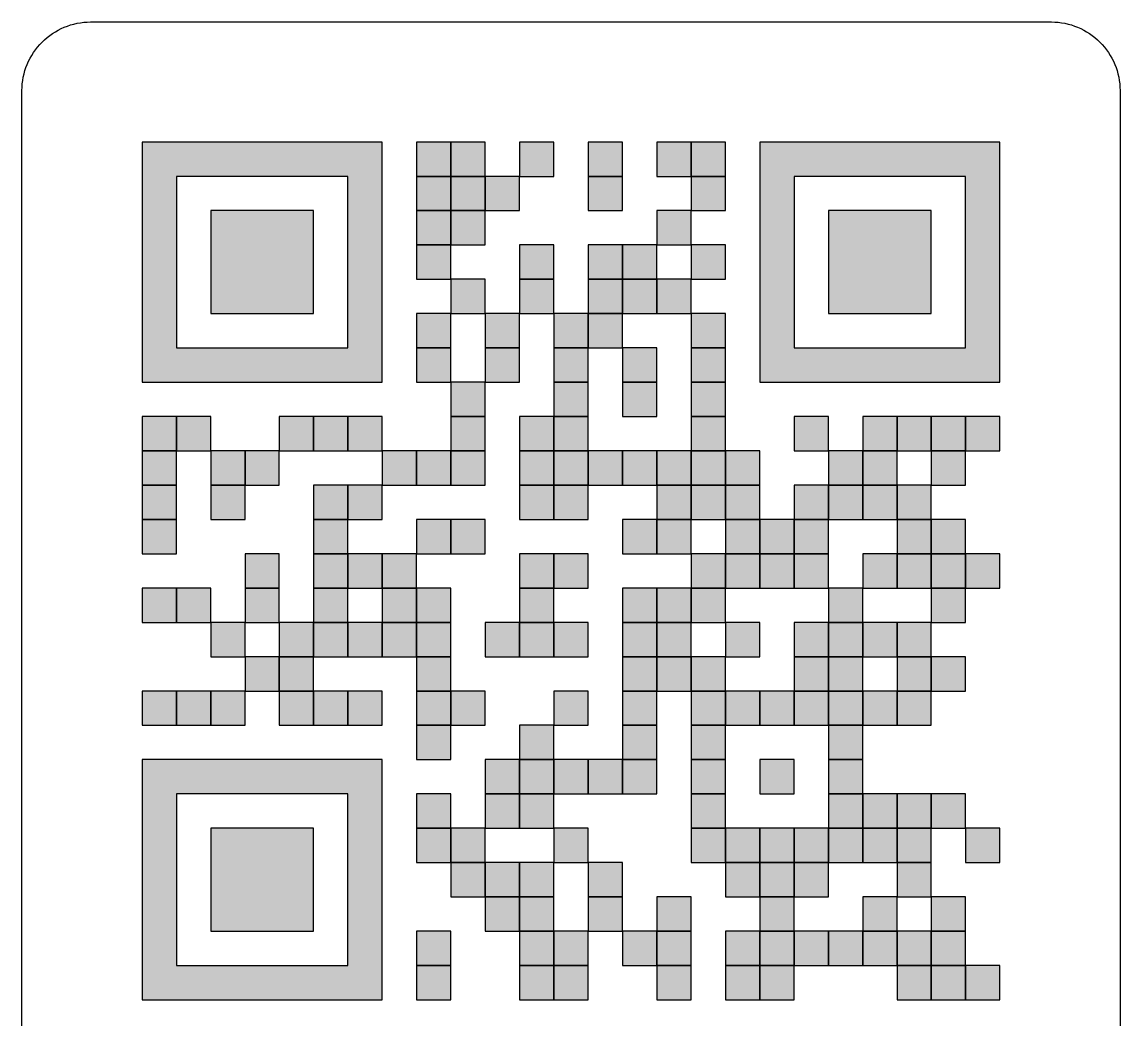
# Model space of a CAD drawing. Header units: inches. Extents: x -6.6 to 55.7, y -37.7 to 16.9.
# Drawn here: x -6.581 to -4.581, y -2.17 to -0.354 of the extents above; entities that cross this region are included whole.
import ezdxf

# ---------------------------------------------------------------- set-up
doc = ezdxf.new("R2010")
doc.units = ezdxf.units.IN
doc.header["$MEASUREMENT"] = 0

# ---------------------------------------------------------------- blocks, each defined once
blk = doc.blocks.new('QR_Code')
at = {"true_color": 0xf8991e}
h = blk.add_hatch(color=30, dxfattribs=at)
h.dxf.hatch_style = 1
h.paths.add_polyline_path([(-25, 25), (-25, 18), (-18, 18), (-18, 25)])
h.paths.add_polyline_path([(-19, 24), (-19, 19), (-24, 19), (-24, 24)], flags=16)
h.paths.add_polyline_path([(-23, 23), (-20, 23), (-20, 20), (-23, 20)], flags=0)
h.paths.add_polyline_path([(-23, 23), (-23, 20), (-20, 20), (-20, 23)], flags=0)
h = blk.add_hatch(color=30, dxfattribs=at)
h.dxf.hatch_style = 1
h.paths.add_polyline_path([(-17, 24), (-16, 24), (-16, 25), (-17, 25)])
h = blk.add_hatch(color=30, dxfattribs=at)
h.dxf.hatch_style = 1
h.paths.add_polyline_path([(-16, 24), (-15, 24), (-15, 25), (-16, 25)])
h = blk.add_hatch(color=30, dxfattribs=at)
h.dxf.hatch_style = 1
h.paths.add_polyline_path([(-14, 24), (-13, 24), (-13, 25), (-14, 25)])
h = blk.add_hatch(color=30, dxfattribs=at)
h.dxf.hatch_style = 1
h.paths.add_polyline_path([(-12, 24), (-11, 24), (-11, 25), (-12, 25)])
h = blk.add_hatch(color=30, dxfattribs=at)
h.dxf.hatch_style = 1
h.paths.add_polyline_path([(-10, 24), (-9, 24), (-9, 25), (-10, 25)])
h = blk.add_hatch(color=30, dxfattribs=at)
h.dxf.hatch_style = 1
h.paths.add_polyline_path([(-9, 24), (-8, 24), (-8, 25), (-9, 25)])
h = blk.add_hatch(color=30, dxfattribs=at)
h.dxf.hatch_style = 1
h.paths.add_polyline_path([(-7, 25), (-7, 18), (0, 18), (0, 25)])
h.paths.add_polyline_path([(-1, 24), (-1, 19), (-6, 19), (-6, 24)], flags=16)
h.paths.add_polyline_path([(-5, 23), (-2, 23), (-2, 20), (-5, 20)], flags=0)
h.paths.add_polyline_path([(-5, 23), (-5, 20), (-2, 20), (-2, 23)], flags=0)
h = blk.add_hatch(color=30, dxfattribs=at)
h.dxf.hatch_style = 1
h.paths.add_polyline_path([(-17, 23), (-16, 23), (-16, 24), (-17, 24)])
h = blk.add_hatch(color=30, dxfattribs=at)
h.dxf.hatch_style = 1
h.paths.add_polyline_path([(-16, 23), (-15, 23), (-15, 24), (-16, 24)])
h = blk.add_hatch(color=30, dxfattribs=at)
h.dxf.hatch_style = 1
h.paths.add_polyline_path([(-15, 23), (-14, 23), (-14, 24), (-15, 24)])
h = blk.add_hatch(color=30, dxfattribs=at)
h.dxf.hatch_style = 1
h.paths.add_polyline_path([(-12, 23), (-11, 23), (-11, 24), (-12, 24)])
h = blk.add_hatch(color=30, dxfattribs=at)
h.dxf.hatch_style = 1
h.paths.add_polyline_path([(-9, 23), (-8, 23), (-8, 24), (-9, 24)])
h = blk.add_hatch(color=30, dxfattribs=at)
h.dxf.hatch_style = 1
h.paths.add_polyline_path([(-23, 20), (-20, 20), (-20, 23), (-23, 23)])
h = blk.add_hatch(color=30, dxfattribs=at)
h.dxf.hatch_style = 1
h.paths.add_polyline_path([(-17, 22), (-16, 22), (-16, 23), (-17, 23)])
h = blk.add_hatch(color=30, dxfattribs=at)
h.dxf.hatch_style = 1
h.paths.add_polyline_path([(-16, 22), (-15, 22), (-15, 23), (-16, 23)])
h = blk.add_hatch(color=30, dxfattribs=at)
h.dxf.hatch_style = 1
h.paths.add_polyline_path([(-10, 22), (-9, 22), (-9, 23), (-10, 23)])
h = blk.add_hatch(color=30, dxfattribs=at)
h.dxf.hatch_style = 1
h.paths.add_polyline_path([(-5, 20), (-2, 20), (-2, 23), (-5, 23)])
h = blk.add_hatch(color=30, dxfattribs=at)
h.dxf.hatch_style = 1
h.paths.add_polyline_path([(-17, 21), (-16, 21), (-16, 22), (-17, 22)])
h = blk.add_hatch(color=30, dxfattribs=at)
h.dxf.hatch_style = 1
h.paths.add_polyline_path([(-14, 21), (-13, 21), (-13, 22), (-14, 22)])
h = blk.add_hatch(color=30, dxfattribs=at)
h.dxf.hatch_style = 1
h.paths.add_polyline_path([(-12, 21), (-11, 21), (-11, 22), (-12, 22)])
h = blk.add_hatch(color=30, dxfattribs=at)
h.dxf.hatch_style = 1
h.paths.add_polyline_path([(-11, 21), (-10, 21), (-10, 22), (-11, 22)])
h = blk.add_hatch(color=30, dxfattribs=at)
h.dxf.hatch_style = 1
h.paths.add_polyline_path([(-9, 21), (-8, 21), (-8, 22), (-9, 22)])
h = blk.add_hatch(color=30, dxfattribs=at)
h.dxf.hatch_style = 1
h.paths.add_polyline_path([(-16, 20), (-15, 20), (-15, 21), (-16, 21)])
h = blk.add_hatch(color=30, dxfattribs=at)
h.dxf.hatch_style = 1
h.paths.add_polyline_path([(-14, 20), (-13, 20), (-13, 21), (-14, 21)])
h = blk.add_hatch(color=30, dxfattribs=at)
h.dxf.hatch_style = 1
h.paths.add_polyline_path([(-12, 20), (-11, 20), (-11, 21), (-12, 21)])
h = blk.add_hatch(color=30, dxfattribs=at)
h.dxf.hatch_style = 1
h.paths.add_polyline_path([(-11, 20), (-10, 20), (-10, 21), (-11, 21)])
h = blk.add_hatch(color=30, dxfattribs=at)
h.dxf.hatch_style = 1
h.paths.add_polyline_path([(-10, 20), (-9, 20), (-9, 21), (-10, 21)])
h = blk.add_hatch(color=30, dxfattribs=at)
h.dxf.hatch_style = 1
h.paths.add_polyline_path([(-17, 19), (-16, 19), (-16, 20), (-17, 20)])
h = blk.add_hatch(color=30, dxfattribs=at)
h.dxf.hatch_style = 1
h.paths.add_polyline_path([(-15, 19), (-14, 19), (-14, 20), (-15, 20)])
h = blk.add_hatch(color=30, dxfattribs=at)
h.dxf.hatch_style = 1
h.paths.add_polyline_path([(-13, 19), (-12, 19), (-12, 20), (-13, 20)])
h = blk.add_hatch(color=30, dxfattribs=at)
h.dxf.hatch_style = 1
h.paths.add_polyline_path([(-12, 19), (-11, 19), (-11, 20), (-12, 20)])
h = blk.add_hatch(color=30, dxfattribs=at)
h.dxf.hatch_style = 1
h.paths.add_polyline_path([(-9, 19), (-8, 19), (-8, 20), (-9, 20)])
h = blk.add_hatch(color=30, dxfattribs=at)
h.dxf.hatch_style = 1
h.paths.add_polyline_path([(-17, 18), (-16, 18), (-16, 19), (-17, 19)])
h = blk.add_hatch(color=30, dxfattribs=at)
h.dxf.hatch_style = 1
h.paths.add_polyline_path([(-15, 18), (-14, 18), (-14, 19), (-15, 19)])
h = blk.add_hatch(color=30, dxfattribs=at)
h.dxf.hatch_style = 1
h.paths.add_polyline_path([(-13, 18), (-12, 18), (-12, 19), (-13, 19)])
h = blk.add_hatch(color=30, dxfattribs=at)
h.dxf.hatch_style = 1
h.paths.add_polyline_path([(-11, 18), (-10, 18), (-10, 19), (-11, 19)])
h = blk.add_hatch(color=30, dxfattribs=at)
h.dxf.hatch_style = 1
h.paths.add_polyline_path([(-9, 18), (-8, 18), (-8, 19), (-9, 19)])
h = blk.add_hatch(color=30, dxfattribs=at)
h.dxf.hatch_style = 1
h.paths.add_polyline_path([(-16, 17), (-15, 17), (-15, 18), (-16, 18)])
h = blk.add_hatch(color=30, dxfattribs=at)
h.dxf.hatch_style = 1
h.paths.add_polyline_path([(-13, 17), (-12, 17), (-12, 18), (-13, 18)])
h = blk.add_hatch(color=30, dxfattribs=at)
h.dxf.hatch_style = 1
h.paths.add_polyline_path([(-11, 17), (-10, 17), (-10, 18), (-11, 18)])
h = blk.add_hatch(color=30, dxfattribs=at)
h.dxf.hatch_style = 1
h.paths.add_polyline_path([(-9, 17), (-8, 17), (-8, 18), (-9, 18)])
h = blk.add_hatch(color=30, dxfattribs=at)
h.dxf.hatch_style = 1
h.paths.add_polyline_path([(-25, 16), (-24, 16), (-24, 17), (-25, 17)])
h = blk.add_hatch(color=30, dxfattribs=at)
h.dxf.hatch_style = 1
h.paths.add_polyline_path([(-24, 16), (-23, 16), (-23, 17), (-24, 17)])
h = blk.add_hatch(color=30, dxfattribs=at)
h.dxf.hatch_style = 1
h.paths.add_polyline_path([(-21, 16), (-20, 16), (-20, 17), (-21, 17)])
h = blk.add_hatch(color=30, dxfattribs=at)
h.dxf.hatch_style = 1
h.paths.add_polyline_path([(-20, 16), (-19, 16), (-19, 17), (-20, 17)])
h = blk.add_hatch(color=30, dxfattribs=at)
h.dxf.hatch_style = 1
h.paths.add_polyline_path([(-19, 16), (-18, 16), (-18, 17), (-19, 17)])
h = blk.add_hatch(color=30, dxfattribs=at)
h.dxf.hatch_style = 1
h.paths.add_polyline_path([(-16, 16), (-15, 16), (-15, 17), (-16, 17)])
h = blk.add_hatch(color=30, dxfattribs=at)
h.dxf.hatch_style = 1
h.paths.add_polyline_path([(-14, 16), (-13, 16), (-13, 17), (-14, 17)])
h = blk.add_hatch(color=30, dxfattribs=at)
h.dxf.hatch_style = 1
h.paths.add_polyline_path([(-13, 16), (-12, 16), (-12, 17), (-13, 17)])
h = blk.add_hatch(color=30, dxfattribs=at)
h.dxf.hatch_style = 1
h.paths.add_polyline_path([(-9, 16), (-8, 16), (-8, 17), (-9, 17)])
h = blk.add_hatch(color=30, dxfattribs=at)
h.dxf.hatch_style = 1
h.paths.add_polyline_path([(-6, 16), (-5, 16), (-5, 17), (-6, 17)])
h = blk.add_hatch(color=30, dxfattribs=at)
h.dxf.hatch_style = 1
h.paths.add_polyline_path([(-4, 16), (-3, 16), (-3, 17), (-4, 17)])
h = blk.add_hatch(color=30, dxfattribs=at)
h.dxf.hatch_style = 1
h.paths.add_polyline_path([(-3, 16), (-2, 16), (-2, 17), (-3, 17)])
h = blk.add_hatch(color=30, dxfattribs=at)
h.dxf.hatch_style = 1
h.paths.add_polyline_path([(-2, 16), (-1, 16), (-1, 17), (-2, 17)])
h = blk.add_hatch(color=30, dxfattribs=at)
h.dxf.hatch_style = 1
h.paths.add_polyline_path([(-1, 16), (0, 16), (0, 17), (-1, 17)])
h = blk.add_hatch(color=30, dxfattribs=at)
h.dxf.hatch_style = 1
h.paths.add_polyline_path([(-25, 15), (-24, 15), (-24, 16), (-25, 16)])
h = blk.add_hatch(color=30, dxfattribs=at)
h.dxf.hatch_style = 1
h.paths.add_polyline_path([(-23, 15), (-22, 15), (-22, 16), (-23, 16)])
h = blk.add_hatch(color=30, dxfattribs=at)
h.dxf.hatch_style = 1
h.paths.add_polyline_path([(-22, 15), (-21, 15), (-21, 16), (-22, 16)])
h = blk.add_hatch(color=30, dxfattribs=at)
h.dxf.hatch_style = 1
h.paths.add_polyline_path([(-18, 15), (-17, 15), (-17, 16), (-18, 16)])
h = blk.add_hatch(color=30, dxfattribs=at)
h.dxf.hatch_style = 1
h.paths.add_polyline_path([(-17, 15), (-16, 15), (-16, 16), (-17, 16)])
h = blk.add_hatch(color=30, dxfattribs=at)
h.dxf.hatch_style = 1
h.paths.add_polyline_path([(-16, 15), (-15, 15), (-15, 16), (-16, 16)])
h = blk.add_hatch(color=30, dxfattribs=at)
h.dxf.hatch_style = 1
h.paths.add_polyline_path([(-14, 15), (-13, 15), (-13, 16), (-14, 16)])
h = blk.add_hatch(color=30, dxfattribs=at)
h.dxf.hatch_style = 1
h.paths.add_polyline_path([(-13, 15), (-12, 15), (-12, 16), (-13, 16)])
h = blk.add_hatch(color=30, dxfattribs=at)
h.dxf.hatch_style = 1
h.paths.add_polyline_path([(-12, 15), (-11, 15), (-11, 16), (-12, 16)])
h = blk.add_hatch(color=30, dxfattribs=at)
h.dxf.hatch_style = 1
h.paths.add_polyline_path([(-11, 15), (-10, 15), (-10, 16), (-11, 16)])
h = blk.add_hatch(color=30, dxfattribs=at)
h.dxf.hatch_style = 1
h.paths.add_polyline_path([(-10, 15), (-9, 15), (-9, 16), (-10, 16)])
h = blk.add_hatch(color=30, dxfattribs=at)
h.dxf.hatch_style = 1
h.paths.add_polyline_path([(-9, 15), (-8, 15), (-8, 16), (-9, 16)])
h = blk.add_hatch(color=30, dxfattribs=at)
h.dxf.hatch_style = 1
h.paths.add_polyline_path([(-8, 15), (-7, 15), (-7, 16), (-8, 16)])
h = blk.add_hatch(color=30, dxfattribs=at)
h.dxf.hatch_style = 1
h.paths.add_polyline_path([(-5, 15), (-4, 15), (-4, 16), (-5, 16)])
h = blk.add_hatch(color=30, dxfattribs=at)
h.dxf.hatch_style = 1
h.paths.add_polyline_path([(-4, 15), (-3, 15), (-3, 16), (-4, 16)])
h = blk.add_hatch(color=30, dxfattribs=at)
h.dxf.hatch_style = 1
h.paths.add_polyline_path([(-2, 15), (-1, 15), (-1, 16), (-2, 16)])
h = blk.add_hatch(color=30, dxfattribs=at)
h.dxf.hatch_style = 1
h.paths.add_polyline_path([(-25, 14), (-24, 14), (-24, 15), (-25, 15)])
h = blk.add_hatch(color=30, dxfattribs=at)
h.dxf.hatch_style = 1
h.paths.add_polyline_path([(-23, 14), (-22, 14), (-22, 15), (-23, 15)])
h = blk.add_hatch(color=30, dxfattribs=at)
h.dxf.hatch_style = 1
h.paths.add_polyline_path([(-20, 14), (-19, 14), (-19, 15), (-20, 15)])
h = blk.add_hatch(color=30, dxfattribs=at)
h.dxf.hatch_style = 1
h.paths.add_polyline_path([(-19, 14), (-18, 14), (-18, 15), (-19, 15)])
h = blk.add_hatch(color=30, dxfattribs=at)
h.dxf.hatch_style = 1
h.paths.add_polyline_path([(-14, 14), (-13, 14), (-13, 15), (-14, 15)])
h = blk.add_hatch(color=30, dxfattribs=at)
h.dxf.hatch_style = 1
h.paths.add_polyline_path([(-13, 14), (-12, 14), (-12, 15), (-13, 15)])
h = blk.add_hatch(color=30, dxfattribs=at)
h.dxf.hatch_style = 1
h.paths.add_polyline_path([(-10, 14), (-9, 14), (-9, 15), (-10, 15)])
h = blk.add_hatch(color=30, dxfattribs=at)
h.dxf.hatch_style = 1
h.paths.add_polyline_path([(-9, 14), (-8, 14), (-8, 15), (-9, 15)])
h = blk.add_hatch(color=30, dxfattribs=at)
h.dxf.hatch_style = 1
h.paths.add_polyline_path([(-8, 14), (-7, 14), (-7, 15), (-8, 15)])
h = blk.add_hatch(color=30, dxfattribs=at)
h.dxf.hatch_style = 1
h.paths.add_polyline_path([(-6, 14), (-5, 14), (-5, 15), (-6, 15)])
h = blk.add_hatch(color=30, dxfattribs=at)
h.dxf.hatch_style = 1
h.paths.add_polyline_path([(-5, 14), (-4, 14), (-4, 15), (-5, 15)])
h = blk.add_hatch(color=30, dxfattribs=at)
h.dxf.hatch_style = 1
h.paths.add_polyline_path([(-4, 14), (-3, 14), (-3, 15), (-4, 15)])
h = blk.add_hatch(color=30, dxfattribs=at)
h.dxf.hatch_style = 1
h.paths.add_polyline_path([(-3, 14), (-2, 14), (-2, 15), (-3, 15)])
h = blk.add_hatch(color=30, dxfattribs=at)
h.dxf.hatch_style = 1
h.paths.add_polyline_path([(-25, 13), (-24, 13), (-24, 14), (-25, 14)])
h = blk.add_hatch(color=30, dxfattribs=at)
h.dxf.hatch_style = 1
h.paths.add_polyline_path([(-20, 13), (-19, 13), (-19, 14), (-20, 14)])
h = blk.add_hatch(color=30, dxfattribs=at)
h.dxf.hatch_style = 1
h.paths.add_polyline_path([(-17, 13), (-16, 13), (-16, 14), (-17, 14)])
h = blk.add_hatch(color=30, dxfattribs=at)
h.dxf.hatch_style = 1
h.paths.add_polyline_path([(-16, 13), (-15, 13), (-15, 14), (-16, 14)])
h = blk.add_hatch(color=30, dxfattribs=at)
h.dxf.hatch_style = 1
h.paths.add_polyline_path([(-11, 13), (-10, 13), (-10, 14), (-11, 14)])
h = blk.add_hatch(color=30, dxfattribs=at)
h.dxf.hatch_style = 1
h.paths.add_polyline_path([(-10, 13), (-9, 13), (-9, 14), (-10, 14)])
h = blk.add_hatch(color=30, dxfattribs=at)
h.dxf.hatch_style = 1
h.paths.add_polyline_path([(-8, 13), (-7, 13), (-7, 14), (-8, 14)])
h = blk.add_hatch(color=30, dxfattribs=at)
h.dxf.hatch_style = 1
h.paths.add_polyline_path([(-7, 13), (-6, 13), (-6, 14), (-7, 14)])
h = blk.add_hatch(color=30, dxfattribs=at)
h.dxf.hatch_style = 1
h.paths.add_polyline_path([(-6, 13), (-5, 13), (-5, 14), (-6, 14)])
h = blk.add_hatch(color=30, dxfattribs=at)
h.dxf.hatch_style = 1
h.paths.add_polyline_path([(-3, 13), (-2, 13), (-2, 14), (-3, 14)])
h = blk.add_hatch(color=30, dxfattribs=at)
h.dxf.hatch_style = 1
h.paths.add_polyline_path([(-2, 13), (-1, 13), (-1, 14), (-2, 14)])
h = blk.add_hatch(color=30, dxfattribs=at)
h.dxf.hatch_style = 1
h.paths.add_polyline_path([(-22, 12), (-21, 12), (-21, 13), (-22, 13)])
h = blk.add_hatch(color=30, dxfattribs=at)
h.dxf.hatch_style = 1
h.paths.add_polyline_path([(-20, 12), (-19, 12), (-19, 13), (-20, 13)])
h = blk.add_hatch(color=30, dxfattribs=at)
h.dxf.hatch_style = 1
h.paths.add_polyline_path([(-19, 12), (-18, 12), (-18, 13), (-19, 13)])
h = blk.add_hatch(color=30, dxfattribs=at)
h.dxf.hatch_style = 1
h.paths.add_polyline_path([(-18, 12), (-17, 12), (-17, 13), (-18, 13)])
h = blk.add_hatch(color=30, dxfattribs=at)
h.dxf.hatch_style = 1
h.paths.add_polyline_path([(-14, 12), (-13, 12), (-13, 13), (-14, 13)])
h = blk.add_hatch(color=30, dxfattribs=at)
h.dxf.hatch_style = 1
h.paths.add_polyline_path([(-13, 12), (-12, 12), (-12, 13), (-13, 13)])
h = blk.add_hatch(color=30, dxfattribs=at)
h.dxf.hatch_style = 1
h.paths.add_polyline_path([(-9, 12), (-8, 12), (-8, 13), (-9, 13)])
h = blk.add_hatch(color=30, dxfattribs=at)
h.dxf.hatch_style = 1
h.paths.add_polyline_path([(-8, 12), (-7, 12), (-7, 13), (-8, 13)])
h = blk.add_hatch(color=30, dxfattribs=at)
h.dxf.hatch_style = 1
h.paths.add_polyline_path([(-7, 12), (-6, 12), (-6, 13), (-7, 13)])
h = blk.add_hatch(color=30, dxfattribs=at)
h.dxf.hatch_style = 1
h.paths.add_polyline_path([(-6, 12), (-5, 12), (-5, 13), (-6, 13)])
h = blk.add_hatch(color=30, dxfattribs=at)
h.dxf.hatch_style = 1
h.paths.add_polyline_path([(-4, 12), (-3, 12), (-3, 13), (-4, 13)])
h = blk.add_hatch(color=30, dxfattribs=at)
h.dxf.hatch_style = 1
h.paths.add_polyline_path([(-3, 12), (-2, 12), (-2, 13), (-3, 13)])
h = blk.add_hatch(color=30, dxfattribs=at)
h.dxf.hatch_style = 1
h.paths.add_polyline_path([(-2, 12), (-1, 12), (-1, 13), (-2, 13)])
h = blk.add_hatch(color=30, dxfattribs=at)
h.dxf.hatch_style = 1
h.paths.add_polyline_path([(-1, 12), (0, 12), (0, 13), (-1, 13)])
h = blk.add_hatch(color=30, dxfattribs=at)
h.dxf.hatch_style = 1
h.paths.add_polyline_path([(-25, 11), (-24, 11), (-24, 12), (-25, 12)])
h = blk.add_hatch(color=30, dxfattribs=at)
h.dxf.hatch_style = 1
h.paths.add_polyline_path([(-24, 11), (-23, 11), (-23, 12), (-24, 12)])
h = blk.add_hatch(color=30, dxfattribs=at)
h.dxf.hatch_style = 1
h.paths.add_polyline_path([(-22, 11), (-21, 11), (-21, 12), (-22, 12)])
h = blk.add_hatch(color=30, dxfattribs=at)
h.dxf.hatch_style = 1
h.paths.add_polyline_path([(-20, 11), (-19, 11), (-19, 12), (-20, 12)])
h = blk.add_hatch(color=30, dxfattribs=at)
h.dxf.hatch_style = 1
h.paths.add_polyline_path([(-18, 11), (-17, 11), (-17, 12), (-18, 12)])
h = blk.add_hatch(color=30, dxfattribs=at)
h.dxf.hatch_style = 1
h.paths.add_polyline_path([(-17, 11), (-16, 11), (-16, 12), (-17, 12)])
h = blk.add_hatch(color=30, dxfattribs=at)
h.dxf.hatch_style = 1
h.paths.add_polyline_path([(-14, 11), (-13, 11), (-13, 12), (-14, 12)])
h = blk.add_hatch(color=30, dxfattribs=at)
h.dxf.hatch_style = 1
h.paths.add_polyline_path([(-11, 11), (-10, 11), (-10, 12), (-11, 12)])
h = blk.add_hatch(color=30, dxfattribs=at)
h.dxf.hatch_style = 1
h.paths.add_polyline_path([(-10, 11), (-9, 11), (-9, 12), (-10, 12)])
h = blk.add_hatch(color=30, dxfattribs=at)
h.dxf.hatch_style = 1
h.paths.add_polyline_path([(-9, 11), (-8, 11), (-8, 12), (-9, 12)])
h = blk.add_hatch(color=30, dxfattribs=at)
h.dxf.hatch_style = 1
h.paths.add_polyline_path([(-5, 11), (-4, 11), (-4, 12), (-5, 12)])
h = blk.add_hatch(color=30, dxfattribs=at)
h.dxf.hatch_style = 1
h.paths.add_polyline_path([(-2, 11), (-1, 11), (-1, 12), (-2, 12)])
h = blk.add_hatch(color=30, dxfattribs=at)
h.dxf.hatch_style = 1
h.paths.add_polyline_path([(-23, 10), (-22, 10), (-22, 11), (-23, 11)])
h = blk.add_hatch(color=30, dxfattribs=at)
h.dxf.hatch_style = 1
h.paths.add_polyline_path([(-21, 10), (-20, 10), (-20, 11), (-21, 11)])
h = blk.add_hatch(color=30, dxfattribs=at)
h.dxf.hatch_style = 1
h.paths.add_polyline_path([(-20, 10), (-19, 10), (-19, 11), (-20, 11)])
h = blk.add_hatch(color=30, dxfattribs=at)
h.dxf.hatch_style = 1
h.paths.add_polyline_path([(-19, 10), (-18, 10), (-18, 11), (-19, 11)])
h = blk.add_hatch(color=30, dxfattribs=at)
h.dxf.hatch_style = 1
h.paths.add_polyline_path([(-18, 10), (-17, 10), (-17, 11), (-18, 11)])
h = blk.add_hatch(color=30, dxfattribs=at)
h.dxf.hatch_style = 1
h.paths.add_polyline_path([(-17, 10), (-16, 10), (-16, 11), (-17, 11)])
h = blk.add_hatch(color=30, dxfattribs=at)
h.dxf.hatch_style = 1
h.paths.add_polyline_path([(-15, 10), (-14, 10), (-14, 11), (-15, 11)])
h = blk.add_hatch(color=30, dxfattribs=at)
h.dxf.hatch_style = 1
h.paths.add_polyline_path([(-14, 10), (-13, 10), (-13, 11), (-14, 11)])
h = blk.add_hatch(color=30, dxfattribs=at)
h.dxf.hatch_style = 1
h.paths.add_polyline_path([(-13, 10), (-12, 10), (-12, 11), (-13, 11)])
h = blk.add_hatch(color=30, dxfattribs=at)
h.dxf.hatch_style = 1
h.paths.add_polyline_path([(-11, 10), (-10, 10), (-10, 11), (-11, 11)])
h = blk.add_hatch(color=30, dxfattribs=at)
h.dxf.hatch_style = 1
h.paths.add_polyline_path([(-10, 10), (-9, 10), (-9, 11), (-10, 11)])
h = blk.add_hatch(color=30, dxfattribs=at)
h.dxf.hatch_style = 1
h.paths.add_polyline_path([(-8, 10), (-7, 10), (-7, 11), (-8, 11)])
h = blk.add_hatch(color=30, dxfattribs=at)
h.dxf.hatch_style = 1
h.paths.add_polyline_path([(-6, 10), (-5, 10), (-5, 11), (-6, 11)])
h = blk.add_hatch(color=30, dxfattribs=at)
h.dxf.hatch_style = 1
h.paths.add_polyline_path([(-5, 10), (-4, 10), (-4, 11), (-5, 11)])
h = blk.add_hatch(color=30, dxfattribs=at)
h.dxf.hatch_style = 1
h.paths.add_polyline_path([(-4, 10), (-3, 10), (-3, 11), (-4, 11)])
h = blk.add_hatch(color=30, dxfattribs=at)
h.dxf.hatch_style = 1
h.paths.add_polyline_path([(-3, 10), (-2, 10), (-2, 11), (-3, 11)])
h = blk.add_hatch(color=30, dxfattribs=at)
h.dxf.hatch_style = 1
h.paths.add_polyline_path([(-22, 9), (-21, 9), (-21, 10), (-22, 10)])
h = blk.add_hatch(color=30, dxfattribs=at)
h.dxf.hatch_style = 1
h.paths.add_polyline_path([(-21, 9), (-20, 9), (-20, 10), (-21, 10)])
h = blk.add_hatch(color=30, dxfattribs=at)
h.dxf.hatch_style = 1
h.paths.add_polyline_path([(-17, 9), (-16, 9), (-16, 10), (-17, 10)])
h = blk.add_hatch(color=30, dxfattribs=at)
h.dxf.hatch_style = 1
h.paths.add_polyline_path([(-11, 9), (-10, 9), (-10, 10), (-11, 10)])
h = blk.add_hatch(color=30, dxfattribs=at)
h.dxf.hatch_style = 1
h.paths.add_polyline_path([(-10, 9), (-9, 9), (-9, 10), (-10, 10)])
h = blk.add_hatch(color=30, dxfattribs=at)
h.dxf.hatch_style = 1
h.paths.add_polyline_path([(-9, 9), (-8, 9), (-8, 10), (-9, 10)])
h = blk.add_hatch(color=30, dxfattribs=at)
h.dxf.hatch_style = 1
h.paths.add_polyline_path([(-6, 9), (-5, 9), (-5, 10), (-6, 10)])
h = blk.add_hatch(color=30, dxfattribs=at)
h.dxf.hatch_style = 1
h.paths.add_polyline_path([(-5, 9), (-4, 9), (-4, 10), (-5, 10)])
h = blk.add_hatch(color=30, dxfattribs=at)
h.dxf.hatch_style = 1
h.paths.add_polyline_path([(-3, 9), (-2, 9), (-2, 10), (-3, 10)])
h = blk.add_hatch(color=30, dxfattribs=at)
h.dxf.hatch_style = 1
h.paths.add_polyline_path([(-2, 9), (-1, 9), (-1, 10), (-2, 10)])
h = blk.add_hatch(color=30, dxfattribs=at)
h.dxf.hatch_style = 1
h.paths.add_polyline_path([(-25, 8), (-24, 8), (-24, 9), (-25, 9)])
h = blk.add_hatch(color=30, dxfattribs=at)
h.dxf.hatch_style = 1
h.paths.add_polyline_path([(-24, 8), (-23, 8), (-23, 9), (-24, 9)])
h = blk.add_hatch(color=30, dxfattribs=at)
h.dxf.hatch_style = 1
h.paths.add_polyline_path([(-23, 8), (-22, 8), (-22, 9), (-23, 9)])
h = blk.add_hatch(color=30, dxfattribs=at)
h.dxf.hatch_style = 1
h.paths.add_polyline_path([(-21, 8), (-20, 8), (-20, 9), (-21, 9)])
h = blk.add_hatch(color=30, dxfattribs=at)
h.dxf.hatch_style = 1
h.paths.add_polyline_path([(-20, 8), (-19, 8), (-19, 9), (-20, 9)])
h = blk.add_hatch(color=30, dxfattribs=at)
h.dxf.hatch_style = 1
h.paths.add_polyline_path([(-19, 8), (-18, 8), (-18, 9), (-19, 9)])
h = blk.add_hatch(color=30, dxfattribs=at)
h.dxf.hatch_style = 1
h.paths.add_polyline_path([(-17, 8), (-16, 8), (-16, 9), (-17, 9)])
h = blk.add_hatch(color=30, dxfattribs=at)
h.dxf.hatch_style = 1
h.paths.add_polyline_path([(-16, 8), (-15, 8), (-15, 9), (-16, 9)])
h = blk.add_hatch(color=30, dxfattribs=at)
h.dxf.hatch_style = 1
h.paths.add_polyline_path([(-13, 8), (-12, 8), (-12, 9), (-13, 9)])
h = blk.add_hatch(color=30, dxfattribs=at)
h.dxf.hatch_style = 1
h.paths.add_polyline_path([(-11, 8), (-10, 8), (-10, 9), (-11, 9)])
h = blk.add_hatch(color=30, dxfattribs=at)
h.dxf.hatch_style = 1
h.paths.add_polyline_path([(-9, 8), (-8, 8), (-8, 9), (-9, 9)])
h = blk.add_hatch(color=30, dxfattribs=at)
h.dxf.hatch_style = 1
h.paths.add_polyline_path([(-8, 8), (-7, 8), (-7, 9), (-8, 9)])
h = blk.add_hatch(color=30, dxfattribs=at)
h.dxf.hatch_style = 1
h.paths.add_polyline_path([(-7, 8), (-6, 8), (-6, 9), (-7, 9)])
h = blk.add_hatch(color=30, dxfattribs=at)
h.dxf.hatch_style = 1
h.paths.add_polyline_path([(-6, 8), (-5, 8), (-5, 9), (-6, 9)])
h = blk.add_hatch(color=30, dxfattribs=at)
h.dxf.hatch_style = 1
h.paths.add_polyline_path([(-5, 8), (-4, 8), (-4, 9), (-5, 9)])
h = blk.add_hatch(color=30, dxfattribs=at)
h.dxf.hatch_style = 1
h.paths.add_polyline_path([(-4, 8), (-3, 8), (-3, 9), (-4, 9)])
h = blk.add_hatch(color=30, dxfattribs=at)
h.dxf.hatch_style = 1
h.paths.add_polyline_path([(-3, 8), (-2, 8), (-2, 9), (-3, 9)])
h = blk.add_hatch(color=30, dxfattribs=at)
h.dxf.hatch_style = 1
h.paths.add_polyline_path([(-17, 7), (-16, 7), (-16, 8), (-17, 8)])
h = blk.add_hatch(color=30, dxfattribs=at)
h.dxf.hatch_style = 1
h.paths.add_polyline_path([(-14, 7), (-13, 7), (-13, 8), (-14, 8)])
h = blk.add_hatch(color=30, dxfattribs=at)
h.dxf.hatch_style = 1
h.paths.add_polyline_path([(-11, 7), (-10, 7), (-10, 8), (-11, 8)])
h = blk.add_hatch(color=30, dxfattribs=at)
h.dxf.hatch_style = 1
h.paths.add_polyline_path([(-9, 7), (-8, 7), (-8, 8), (-9, 8)])
h = blk.add_hatch(color=30, dxfattribs=at)
h.dxf.hatch_style = 1
h.paths.add_polyline_path([(-5, 7), (-4, 7), (-4, 8), (-5, 8)])
h = blk.add_hatch(color=30, dxfattribs=at)
h.dxf.hatch_style = 1
h.paths.add_polyline_path([(-25, 7), (-25, 0), (-18, 0), (-18, 7)])
h.paths.add_polyline_path([(-19, 6), (-19, 1), (-24, 1), (-24, 6)], flags=16)
h.paths.add_polyline_path([(-23, 5), (-20, 5), (-20, 2), (-23, 2)], flags=0)
h.paths.add_polyline_path([(-23, 5), (-23, 2), (-20, 2), (-20, 5)], flags=0)
h = blk.add_hatch(color=30, dxfattribs=at)
h.dxf.hatch_style = 1
h.paths.add_polyline_path([(-15, 6), (-14, 6), (-14, 7), (-15, 7)])
h = blk.add_hatch(color=30, dxfattribs=at)
h.dxf.hatch_style = 1
h.paths.add_polyline_path([(-14, 6), (-13, 6), (-13, 7), (-14, 7)])
h = blk.add_hatch(color=30, dxfattribs=at)
h.dxf.hatch_style = 1
h.paths.add_polyline_path([(-13, 6), (-12, 6), (-12, 7), (-13, 7)])
h = blk.add_hatch(color=30, dxfattribs=at)
h.dxf.hatch_style = 1
h.paths.add_polyline_path([(-12, 6), (-11, 6), (-11, 7), (-12, 7)])
h = blk.add_hatch(color=30, dxfattribs=at)
h.dxf.hatch_style = 1
h.paths.add_polyline_path([(-11, 6), (-10, 6), (-10, 7), (-11, 7)])
h = blk.add_hatch(color=30, dxfattribs=at)
h.dxf.hatch_style = 1
h.paths.add_polyline_path([(-9, 6), (-8, 6), (-8, 7), (-9, 7)])
h = blk.add_hatch(color=30, dxfattribs=at)
h.dxf.hatch_style = 1
h.paths.add_polyline_path([(-7, 6), (-6, 6), (-6, 7), (-7, 7)])
h = blk.add_hatch(color=30, dxfattribs=at)
h.dxf.hatch_style = 1
h.paths.add_polyline_path([(-5, 6), (-4, 6), (-4, 7), (-5, 7)])
h = blk.add_hatch(color=30, dxfattribs=at)
h.dxf.hatch_style = 1
h.paths.add_polyline_path([(-17, 5), (-16, 5), (-16, 6), (-17, 6)])
h = blk.add_hatch(color=30, dxfattribs=at)
h.dxf.hatch_style = 1
h.paths.add_polyline_path([(-15, 5), (-14, 5), (-14, 6), (-15, 6)])
h = blk.add_hatch(color=30, dxfattribs=at)
h.dxf.hatch_style = 1
h.paths.add_polyline_path([(-14, 5), (-13, 5), (-13, 6), (-14, 6)])
h = blk.add_hatch(color=30, dxfattribs=at)
h.dxf.hatch_style = 1
h.paths.add_polyline_path([(-9, 5), (-8, 5), (-8, 6), (-9, 6)])
h = blk.add_hatch(color=30, dxfattribs=at)
h.dxf.hatch_style = 1
h.paths.add_polyline_path([(-5, 5), (-4, 5), (-4, 6), (-5, 6)])
h = blk.add_hatch(color=30, dxfattribs=at)
h.dxf.hatch_style = 1
h.paths.add_polyline_path([(-4, 5), (-3, 5), (-3, 6), (-4, 6)])
h = blk.add_hatch(color=30, dxfattribs=at)
h.dxf.hatch_style = 1
h.paths.add_polyline_path([(-3, 5), (-2, 5), (-2, 6), (-3, 6)])
h = blk.add_hatch(color=30, dxfattribs=at)
h.dxf.hatch_style = 1
h.paths.add_polyline_path([(-2, 5), (-1, 5), (-1, 6), (-2, 6)])
h = blk.add_hatch(color=30, dxfattribs=at)
h.dxf.hatch_style = 1
h.paths.add_polyline_path([(-23, 2), (-20, 2), (-20, 5), (-23, 5)])
h = blk.add_hatch(color=30, dxfattribs=at)
h.dxf.hatch_style = 1
h.paths.add_polyline_path([(-17, 4), (-16, 4), (-16, 5), (-17, 5)])
h = blk.add_hatch(color=30, dxfattribs=at)
h.dxf.hatch_style = 1
h.paths.add_polyline_path([(-16, 4), (-15, 4), (-15, 5), (-16, 5)])
h = blk.add_hatch(color=30, dxfattribs=at)
h.dxf.hatch_style = 1
h.paths.add_polyline_path([(-13, 4), (-12, 4), (-12, 5), (-13, 5)])
h = blk.add_hatch(color=30, dxfattribs=at)
h.dxf.hatch_style = 1
h.paths.add_polyline_path([(-9, 4), (-8, 4), (-8, 5), (-9, 5)])
h = blk.add_hatch(color=30, dxfattribs=at)
h.dxf.hatch_style = 1
h.paths.add_polyline_path([(-8, 4), (-7, 4), (-7, 5), (-8, 5)])
h = blk.add_hatch(color=30, dxfattribs=at)
h.dxf.hatch_style = 1
h.paths.add_polyline_path([(-7, 4), (-6, 4), (-6, 5), (-7, 5)])
h = blk.add_hatch(color=30, dxfattribs=at)
h.dxf.hatch_style = 1
h.paths.add_polyline_path([(-6, 4), (-5, 4), (-5, 5), (-6, 5)])
h = blk.add_hatch(color=30, dxfattribs=at)
h.dxf.hatch_style = 1
h.paths.add_polyline_path([(-5, 4), (-4, 4), (-4, 5), (-5, 5)])
h = blk.add_hatch(color=30, dxfattribs=at)
h.dxf.hatch_style = 1
h.paths.add_polyline_path([(-4, 4), (-3, 4), (-3, 5), (-4, 5)])
h = blk.add_hatch(color=30, dxfattribs=at)
h.dxf.hatch_style = 1
h.paths.add_polyline_path([(-3, 4), (-2, 4), (-2, 5), (-3, 5)])
h = blk.add_hatch(color=30, dxfattribs=at)
h.dxf.hatch_style = 1
h.paths.add_polyline_path([(-1, 4), (0, 4), (0, 5), (-1, 5)])
h = blk.add_hatch(color=30, dxfattribs=at)
h.dxf.hatch_style = 1
h.paths.add_polyline_path([(-16, 3), (-15, 3), (-15, 4), (-16, 4)])
h = blk.add_hatch(color=30, dxfattribs=at)
h.dxf.hatch_style = 1
h.paths.add_polyline_path([(-15, 3), (-14, 3), (-14, 4), (-15, 4)])
h = blk.add_hatch(color=30, dxfattribs=at)
h.dxf.hatch_style = 1
h.paths.add_polyline_path([(-14, 3), (-13, 3), (-13, 4), (-14, 4)])
h = blk.add_hatch(color=30, dxfattribs=at)
h.dxf.hatch_style = 1
h.paths.add_polyline_path([(-12, 3), (-11, 3), (-11, 4), (-12, 4)])
h = blk.add_hatch(color=30, dxfattribs=at)
h.dxf.hatch_style = 1
h.paths.add_polyline_path([(-8, 3), (-7, 3), (-7, 4), (-8, 4)])
h = blk.add_hatch(color=30, dxfattribs=at)
h.dxf.hatch_style = 1
h.paths.add_polyline_path([(-7, 3), (-6, 3), (-6, 4), (-7, 4)])
h = blk.add_hatch(color=30, dxfattribs=at)
h.dxf.hatch_style = 1
h.paths.add_polyline_path([(-6, 3), (-5, 3), (-5, 4), (-6, 4)])
h = blk.add_hatch(color=30, dxfattribs=at)
h.dxf.hatch_style = 1
h.paths.add_polyline_path([(-3, 3), (-2, 3), (-2, 4), (-3, 4)])
h = blk.add_hatch(color=30, dxfattribs=at)
h.dxf.hatch_style = 1
h.paths.add_polyline_path([(-15, 2), (-14, 2), (-14, 3), (-15, 3)])
h = blk.add_hatch(color=30, dxfattribs=at)
h.dxf.hatch_style = 1
h.paths.add_polyline_path([(-14, 2), (-13, 2), (-13, 3), (-14, 3)])
h = blk.add_hatch(color=30, dxfattribs=at)
h.dxf.hatch_style = 1
h.paths.add_polyline_path([(-12, 2), (-11, 2), (-11, 3), (-12, 3)])
h = blk.add_hatch(color=30, dxfattribs=at)
h.dxf.hatch_style = 1
h.paths.add_polyline_path([(-10, 2), (-9, 2), (-9, 3), (-10, 3)])
h = blk.add_hatch(color=30, dxfattribs=at)
h.dxf.hatch_style = 1
h.paths.add_polyline_path([(-7, 2), (-6, 2), (-6, 3), (-7, 3)])
h = blk.add_hatch(color=30, dxfattribs=at)
h.dxf.hatch_style = 1
h.paths.add_polyline_path([(-4, 2), (-3, 2), (-3, 3), (-4, 3)])
h = blk.add_hatch(color=30, dxfattribs=at)
h.dxf.hatch_style = 1
h.paths.add_polyline_path([(-2, 2), (-1, 2), (-1, 3), (-2, 3)])
h = blk.add_hatch(color=30, dxfattribs=at)
h.dxf.hatch_style = 1
h.paths.add_polyline_path([(-17, 1), (-16, 1), (-16, 2), (-17, 2)])
h = blk.add_hatch(color=30, dxfattribs=at)
h.dxf.hatch_style = 1
h.paths.add_polyline_path([(-14, 1), (-13, 1), (-13, 2), (-14, 2)])
h = blk.add_hatch(color=30, dxfattribs=at)
h.dxf.hatch_style = 1
h.paths.add_polyline_path([(-13, 1), (-12, 1), (-12, 2), (-13, 2)])
h = blk.add_hatch(color=30, dxfattribs=at)
h.dxf.hatch_style = 1
h.paths.add_polyline_path([(-11, 1), (-10, 1), (-10, 2), (-11, 2)])
h = blk.add_hatch(color=30, dxfattribs=at)
h.dxf.hatch_style = 1
h.paths.add_polyline_path([(-10, 1), (-9, 1), (-9, 2), (-10, 2)])
h = blk.add_hatch(color=30, dxfattribs=at)
h.dxf.hatch_style = 1
h.paths.add_polyline_path([(-8, 1), (-7, 1), (-7, 2), (-8, 2)])
h = blk.add_hatch(color=30, dxfattribs=at)
h.dxf.hatch_style = 1
h.paths.add_polyline_path([(-7, 1), (-6, 1), (-6, 2), (-7, 2)])
h = blk.add_hatch(color=30, dxfattribs=at)
h.dxf.hatch_style = 1
h.paths.add_polyline_path([(-6, 1), (-5, 1), (-5, 2), (-6, 2)])
h = blk.add_hatch(color=30, dxfattribs=at)
h.dxf.hatch_style = 1
h.paths.add_polyline_path([(-5, 1), (-4, 1), (-4, 2), (-5, 2)])
h = blk.add_hatch(color=30, dxfattribs=at)
h.dxf.hatch_style = 1
h.paths.add_polyline_path([(-4, 1), (-3, 1), (-3, 2), (-4, 2)])
h = blk.add_hatch(color=30, dxfattribs=at)
h.dxf.hatch_style = 1
h.paths.add_polyline_path([(-3, 1), (-2, 1), (-2, 2), (-3, 2)])
h = blk.add_hatch(color=30, dxfattribs=at)
h.dxf.hatch_style = 1
h.paths.add_polyline_path([(-2, 1), (-1, 1), (-1, 2), (-2, 2)])
h = blk.add_hatch(color=30, dxfattribs=at)
h.dxf.hatch_style = 1
h.paths.add_polyline_path([(-17, 0), (-16, 0), (-16, 1), (-17, 1)])
h = blk.add_hatch(color=30, dxfattribs=at)
h.dxf.hatch_style = 1
h.paths.add_polyline_path([(-14, 0), (-13, 0), (-13, 1), (-14, 1)])
h = blk.add_hatch(color=30, dxfattribs=at)
h.dxf.hatch_style = 1
h.paths.add_polyline_path([(-13, 0), (-12, 0), (-12, 1), (-13, 1)])
h = blk.add_hatch(color=30, dxfattribs=at)
h.dxf.hatch_style = 1
h.paths.add_polyline_path([(-10, 0), (-9, 0), (-9, 1), (-10, 1)])
h = blk.add_hatch(color=30, dxfattribs=at)
h.dxf.hatch_style = 1
h.paths.add_polyline_path([(-8, 0), (-7, 0), (-7, 1), (-8, 1)])
h = blk.add_hatch(color=30, dxfattribs=at)
h.dxf.hatch_style = 1
h.paths.add_polyline_path([(-7, 0), (-6, 0), (-6, 1), (-7, 1)])
h = blk.add_hatch(color=30, dxfattribs=at)
h.dxf.hatch_style = 1
h.paths.add_polyline_path([(-3, 0), (-2, 0), (-2, 1), (-3, 1)])
h = blk.add_hatch(color=30, dxfattribs=at)
h.dxf.hatch_style = 1
h.paths.add_polyline_path([(-2, 0), (-1, 0), (-1, 1), (-2, 1)])
h = blk.add_hatch(color=30, dxfattribs=at)
h.dxf.hatch_style = 1
h.paths.add_polyline_path([(-1, 0), (0, 0), (0, 1), (-1, 1)])
at = {"color": 30, "true_color": 0xf8991e}
for points in [[(-25, 18), (-18, 18), (-18, 25), (-25, 25)], [(-17, 24), (-16, 24), (-16, 25), (-17, 25)], [(-16, 24), (-15, 24), (-15, 25), (-16, 25)], [(-14, 24), (-13, 24), (-13, 25), (-14, 25)], [(-12, 24), (-11, 24), (-11, 25), (-12, 25)], [(-10, 24), (-9, 24), (-9, 25), (-10, 25)], [(-9, 24), (-8, 24), (-8, 25), (-9, 25)], [(-7, 18), (0, 18), (0, 25), (-7, 25)], [(-24, 19), (-19, 19), (-19, 24), (-24, 24)], [(-17, 23), (-16, 23), (-16, 24), (-17, 24)], [(-16, 23), (-15, 23), (-15, 24), (-16, 24)], [(-15, 23), (-14, 23), (-14, 24), (-15, 24)], [(-12, 23), (-11, 23), (-11, 24), (-12, 24)], [(-9, 23), (-8, 23), (-8, 24), (-9, 24)], [(-6, 19), (-1, 19), (-1, 24), (-6, 24)], [(-23, 20), (-20, 20), (-20, 23), (-23, 23)], [(-17, 22), (-16, 22), (-16, 23), (-17, 23)], [(-16, 22), (-15, 22), (-15, 23), (-16, 23)], [(-10, 22), (-9, 22), (-9, 23), (-10, 23)], [(-5, 20), (-2, 20), (-2, 23), (-5, 23)], [(-17, 21), (-16, 21), (-16, 22), (-17, 22)], [(-14, 21), (-13, 21), (-13, 22), (-14, 22)], [(-12, 21), (-11, 21), (-11, 22), (-12, 22)], [(-11, 21), (-10, 21), (-10, 22), (-11, 22)], [(-9, 21), (-8, 21), (-8, 22), (-9, 22)], [(-16, 20), (-15, 20), (-15, 21), (-16, 21)], [(-14, 20), (-13, 20), (-13, 21), (-14, 21)], [(-12, 20), (-11, 20), (-11, 21), (-12, 21)], [(-11, 20), (-10, 20), (-10, 21), (-11, 21)], [(-10, 20), (-9, 20), (-9, 21), (-10, 21)], [(-17, 19), (-16, 19), (-16, 20), (-17, 20)], [(-15, 19), (-14, 19), (-14, 20), (-15, 20)], [(-13, 19), (-12, 19), (-12, 20), (-13, 20)], [(-12, 19), (-11, 19), (-11, 20), (-12, 20)], [(-9, 19), (-8, 19), (-8, 20), (-9, 20)], [(-17, 18), (-16, 18), (-16, 19), (-17, 19)], [(-15, 18), (-14, 18), (-14, 19), (-15, 19)], [(-13, 18), (-12, 18), (-12, 19), (-13, 19)], [(-11, 18), (-10, 18), (-10, 19), (-11, 19)], [(-9, 18), (-8, 18), (-8, 19), (-9, 19)], [(-16, 17), (-15, 17), (-15, 18), (-16, 18)], [(-13, 17), (-12, 17), (-12, 18), (-13, 18)], [(-11, 17), (-10, 17), (-10, 18), (-11, 18)], [(-9, 17), (-8, 17), (-8, 18), (-9, 18)], [(-25, 16), (-24, 16), (-24, 17), (-25, 17)], [(-24, 16), (-23, 16), (-23, 17), (-24, 17)], [(-21, 16), (-20, 16), (-20, 17), (-21, 17)], [(-20, 16), (-19, 16), (-19, 17), (-20, 17)], [(-19, 16), (-18, 16), (-18, 17), (-19, 17)], [(-16, 16), (-15, 16), (-15, 17), (-16, 17)], [(-14, 16), (-13, 16), (-13, 17), (-14, 17)], [(-13, 16), (-12, 16), (-12, 17), (-13, 17)], [(-9, 16), (-8, 16), (-8, 17), (-9, 17)], [(-6, 16), (-5, 16), (-5, 17), (-6, 17)], [(-4, 16), (-3, 16), (-3, 17), (-4, 17)], [(-3, 16), (-2, 16), (-2, 17), (-3, 17)], [(-2, 16), (-1, 16), (-1, 17), (-2, 17)], [(-1, 16), (0, 16), (0, 17), (-1, 17)], [(-25, 15), (-24, 15), (-24, 16), (-25, 16)], [(-23, 15), (-22, 15), (-22, 16), (-23, 16)], [(-22, 15), (-21, 15), (-21, 16), (-22, 16)], [(-18, 15), (-17, 15), (-17, 16), (-18, 16)], [(-17, 15), (-16, 15), (-16, 16), (-17, 16)], [(-16, 15), (-15, 15), (-15, 16), (-16, 16)], [(-14, 15), (-13, 15), (-13, 16), (-14, 16)], [(-13, 15), (-12, 15), (-12, 16), (-13, 16)], [(-12, 15), (-11, 15), (-11, 16), (-12, 16)], [(-11, 15), (-10, 15), (-10, 16), (-11, 16)], [(-10, 15), (-9, 15), (-9, 16), (-10, 16)], [(-9, 15), (-8, 15), (-8, 16), (-9, 16)], [(-8, 15), (-7, 15), (-7, 16), (-8, 16)], [(-5, 15), (-4, 15), (-4, 16), (-5, 16)], [(-4, 15), (-3, 15), (-3, 16), (-4, 16)], [(-2, 15), (-1, 15), (-1, 16), (-2, 16)], [(-25, 14), (-24, 14), (-24, 15), (-25, 15)], [(-23, 14), (-22, 14), (-22, 15), (-23, 15)], [(-20, 14), (-19, 14), (-19, 15), (-20, 15)], [(-19, 14), (-18, 14), (-18, 15), (-19, 15)], [(-14, 14), (-13, 14), (-13, 15), (-14, 15)], [(-13, 14), (-12, 14), (-12, 15), (-13, 15)], [(-10, 14), (-9, 14), (-9, 15), (-10, 15)], [(-9, 14), (-8, 14), (-8, 15), (-9, 15)], [(-8, 14), (-7, 14), (-7, 15), (-8, 15)], [(-6, 14), (-5, 14), (-5, 15), (-6, 15)], [(-5, 14), (-4, 14), (-4, 15), (-5, 15)], [(-4, 14), (-3, 14), (-3, 15), (-4, 15)], [(-3, 14), (-2, 14), (-2, 15), (-3, 15)], [(-25, 13), (-24, 13), (-24, 14), (-25, 14)], [(-20, 13), (-19, 13), (-19, 14), (-20, 14)], [(-17, 13), (-16, 13), (-16, 14), (-17, 14)], [(-16, 13), (-15, 13), (-15, 14), (-16, 14)], [(-11, 13), (-10, 13), (-10, 14), (-11, 14)], [(-10, 13), (-9, 13), (-9, 14), (-10, 14)], [(-8, 13), (-7, 13), (-7, 14), (-8, 14)], [(-7, 13), (-6, 13), (-6, 14), (-7, 14)], [(-6, 13), (-5, 13), (-5, 14), (-6, 14)], [(-3, 13), (-2, 13), (-2, 14), (-3, 14)], [(-2, 13), (-1, 13), (-1, 14), (-2, 14)], [(-22, 12), (-21, 12), (-21, 13), (-22, 13)], [(-20, 12), (-19, 12), (-19, 13), (-20, 13)], [(-19, 12), (-18, 12), (-18, 13), (-19, 13)], [(-18, 12), (-17, 12), (-17, 13), (-18, 13)], [(-14, 12), (-13, 12), (-13, 13), (-14, 13)], [(-13, 12), (-12, 12), (-12, 13), (-13, 13)], [(-9, 12), (-8, 12), (-8, 13), (-9, 13)], [(-8, 12), (-7, 12), (-7, 13), (-8, 13)], [(-7, 12), (-6, 12), (-6, 13), (-7, 13)], [(-6, 12), (-5, 12), (-5, 13), (-6, 13)], [(-4, 12), (-3, 12), (-3, 13), (-4, 13)], [(-3, 12), (-2, 12), (-2, 13), (-3, 13)], [(-2, 12), (-1, 12), (-1, 13), (-2, 13)], [(-1, 12), (0, 12), (0, 13), (-1, 13)], [(-25, 11), (-24, 11), (-24, 12), (-25, 12)], [(-24, 11), (-23, 11), (-23, 12), (-24, 12)], [(-22, 11), (-21, 11), (-21, 12), (-22, 12)], [(-20, 11), (-19, 11), (-19, 12), (-20, 12)], [(-18, 11), (-17, 11), (-17, 12), (-18, 12)], [(-17, 11), (-16, 11), (-16, 12), (-17, 12)], [(-14, 11), (-13, 11), (-13, 12), (-14, 12)], [(-11, 11), (-10, 11), (-10, 12), (-11, 12)], [(-10, 11), (-9, 11), (-9, 12), (-10, 12)], [(-9, 11), (-8, 11), (-8, 12), (-9, 12)], [(-5, 11), (-4, 11), (-4, 12), (-5, 12)], [(-2, 11), (-1, 11), (-1, 12), (-2, 12)], [(-23, 10), (-22, 10), (-22, 11), (-23, 11)], [(-21, 10), (-20, 10), (-20, 11), (-21, 11)], [(-20, 10), (-19, 10), (-19, 11), (-20, 11)], [(-19, 10), (-18, 10), (-18, 11), (-19, 11)], [(-18, 10), (-17, 10), (-17, 11), (-18, 11)], [(-17, 10), (-16, 10), (-16, 11), (-17, 11)], [(-15, 10), (-14, 10), (-14, 11), (-15, 11)], [(-14, 10), (-13, 10), (-13, 11), (-14, 11)], [(-13, 10), (-12, 10), (-12, 11), (-13, 11)], [(-11, 10), (-10, 10), (-10, 11), (-11, 11)], [(-10, 10), (-9, 10), (-9, 11), (-10, 11)], [(-8, 10), (-7, 10), (-7, 11), (-8, 11)], [(-6, 10), (-5, 10), (-5, 11), (-6, 11)], [(-5, 10), (-4, 10), (-4, 11), (-5, 11)], [(-4, 10), (-3, 10), (-3, 11), (-4, 11)], [(-3, 10), (-2, 10), (-2, 11), (-3, 11)], [(-22, 9), (-21, 9), (-21, 10), (-22, 10)], [(-21, 9), (-20, 9), (-20, 10), (-21, 10)], [(-17, 9), (-16, 9), (-16, 10), (-17, 10)], [(-11, 9), (-10, 9), (-10, 10), (-11, 10)], [(-10, 9), (-9, 9), (-9, 10), (-10, 10)], [(-9, 9), (-8, 9), (-8, 10), (-9, 10)], [(-6, 9), (-5, 9), (-5, 10), (-6, 10)], [(-5, 9), (-4, 9), (-4, 10), (-5, 10)], [(-3, 9), (-2, 9), (-2, 10), (-3, 10)], [(-2, 9), (-1, 9), (-1, 10), (-2, 10)], [(-25, 8), (-24, 8), (-24, 9), (-25, 9)], [(-24, 8), (-23, 8), (-23, 9), (-24, 9)], [(-23, 8), (-22, 8), (-22, 9), (-23, 9)], [(-21, 8), (-20, 8), (-20, 9), (-21, 9)], [(-20, 8), (-19, 8), (-19, 9), (-20, 9)], [(-19, 8), (-18, 8), (-18, 9), (-19, 9)], [(-17, 8), (-16, 8), (-16, 9), (-17, 9)], [(-16, 8), (-15, 8), (-15, 9), (-16, 9)], [(-13, 8), (-12, 8), (-12, 9), (-13, 9)], [(-11, 8), (-10, 8), (-10, 9), (-11, 9)], [(-9, 8), (-8, 8), (-8, 9), (-9, 9)], [(-8, 8), (-7, 8), (-7, 9), (-8, 9)], [(-7, 8), (-6, 8), (-6, 9), (-7, 9)], [(-6, 8), (-5, 8), (-5, 9), (-6, 9)], [(-5, 8), (-4, 8), (-4, 9), (-5, 9)], [(-4, 8), (-3, 8), (-3, 9), (-4, 9)], [(-3, 8), (-2, 8), (-2, 9), (-3, 9)], [(-17, 7), (-16, 7), (-16, 8), (-17, 8)], [(-14, 7), (-13, 7), (-13, 8), (-14, 8)], [(-11, 7), (-10, 7), (-10, 8), (-11, 8)], [(-9, 7), (-8, 7), (-8, 8), (-9, 8)], [(-5, 7), (-4, 7), (-4, 8), (-5, 8)], [(-25, 0), (-18, 0), (-18, 7), (-25, 7)], [(-15, 6), (-14, 6), (-14, 7), (-15, 7)], [(-14, 6), (-13, 6), (-13, 7), (-14, 7)], [(-13, 6), (-12, 6), (-12, 7), (-13, 7)], [(-12, 6), (-11, 6), (-11, 7), (-12, 7)], [(-11, 6), (-10, 6), (-10, 7), (-11, 7)], [(-9, 6), (-8, 6), (-8, 7), (-9, 7)], [(-7, 6), (-6, 6), (-6, 7), (-7, 7)], [(-5, 6), (-4, 6), (-4, 7), (-5, 7)], [(-24, 1), (-19, 1), (-19, 6), (-24, 6)], [(-17, 5), (-16, 5), (-16, 6), (-17, 6)], [(-15, 5), (-14, 5), (-14, 6), (-15, 6)], [(-14, 5), (-13, 5), (-13, 6), (-14, 6)], [(-9, 5), (-8, 5), (-8, 6), (-9, 6)], [(-5, 5), (-4, 5), (-4, 6), (-5, 6)], [(-4, 5), (-3, 5), (-3, 6), (-4, 6)], [(-3, 5), (-2, 5), (-2, 6), (-3, 6)], [(-2, 5), (-1, 5), (-1, 6), (-2, 6)], [(-23, 2), (-20, 2), (-20, 5), (-23, 5)], [(-17, 4), (-16, 4), (-16, 5), (-17, 5)], [(-16, 4), (-15, 4), (-15, 5), (-16, 5)], [(-13, 4), (-12, 4), (-12, 5), (-13, 5)], [(-9, 4), (-8, 4), (-8, 5), (-9, 5)], [(-8, 4), (-7, 4), (-7, 5), (-8, 5)], [(-7, 4), (-6, 4), (-6, 5), (-7, 5)], [(-6, 4), (-5, 4), (-5, 5), (-6, 5)], [(-5, 4), (-4, 4), (-4, 5), (-5, 5)], [(-4, 4), (-3, 4), (-3, 5), (-4, 5)], [(-3, 4), (-2, 4), (-2, 5), (-3, 5)], [(-1, 4), (0, 4), (0, 5), (-1, 5)], [(-16, 3), (-15, 3), (-15, 4), (-16, 4)], [(-15, 3), (-14, 3), (-14, 4), (-15, 4)], [(-14, 3), (-13, 3), (-13, 4), (-14, 4)], [(-12, 3), (-11, 3), (-11, 4), (-12, 4)], [(-8, 3), (-7, 3), (-7, 4), (-8, 4)], [(-7, 3), (-6, 3), (-6, 4), (-7, 4)], [(-6, 3), (-5, 3), (-5, 4), (-6, 4)], [(-3, 3), (-2, 3), (-2, 4), (-3, 4)], [(-15, 2), (-14, 2), (-14, 3), (-15, 3)], [(-14, 2), (-13, 2), (-13, 3), (-14, 3)], [(-12, 2), (-11, 2), (-11, 3), (-12, 3)], [(-10, 2), (-9, 2), (-9, 3), (-10, 3)], [(-7, 2), (-6, 2), (-6, 3), (-7, 3)], [(-4, 2), (-3, 2), (-3, 3), (-4, 3)], [(-2, 2), (-1, 2), (-1, 3), (-2, 3)], [(-17, 1), (-16, 1), (-16, 2), (-17, 2)], [(-14, 1), (-13, 1), (-13, 2), (-14, 2)], [(-13, 1), (-12, 1), (-12, 2), (-13, 2)], [(-11, 1), (-10, 1), (-10, 2), (-11, 2)], [(-10, 1), (-9, 1), (-9, 2), (-10, 2)], [(-8, 1), (-7, 1), (-7, 2), (-8, 2)], [(-7, 1), (-6, 1), (-6, 2), (-7, 2)], [(-6, 1), (-5, 1), (-5, 2), (-6, 2)], [(-5, 1), (-4, 1), (-4, 2), (-5, 2)], [(-4, 1), (-3, 1), (-3, 2), (-4, 2)], [(-3, 1), (-2, 1), (-2, 2), (-3, 2)], [(-2, 1), (-1, 1), (-1, 2), (-2, 2)], [(-17, 0), (-16, 0), (-16, 1), (-17, 1)], [(-14, 0), (-13, 0), (-13, 1), (-14, 1)], [(-13, 0), (-12, 0), (-12, 1), (-13, 1)], [(-10, 0), (-9, 0), (-9, 1), (-10, 1)], [(-8, 0), (-7, 0), (-7, 1), (-8, 1)], [(-7, 0), (-6, 0), (-6, 1), (-7, 1)], [(-3, 0), (-2, 0), (-2, 1), (-3, 1)], [(-2, 0), (-1, 0), (-1, 1), (-2, 1)], [(-1, 0), (0, 0), (0, 1), (-1, 1)]]:
    blk.add_lwpolyline(points, close=True, dxfattribs=at)

msp = doc.modelspace()

# ---------------------------------------------------------------- linework, layer by layer
at = {"color": 30, "true_color": 0xf8991e}
msp.add_lwpolyline([(-4.5808, -0.4788), (-4.5808, -3.7288, -0.414214), (-4.7058, -3.8538), (-6.4558, -3.8538, -0.414214), (-6.5808, -3.7288), (-6.5808, -0.4788, -0.414214), (-6.4558, -0.3538), (-4.7058, -0.3538, -0.414214)], format="xyb", close=True, dxfattribs=at)

# ---------------------------------------------------------------- block references
at = {"color": 30, "true_color": 0xf8991e, "xscale": 0.0625, "yscale": 0.0625, "zscale": 0.0625}
msp.add_blockref('QR_Code', (-4.7995, -2.135), dxfattribs=at)

doc.saveas('drawing.dxf')
